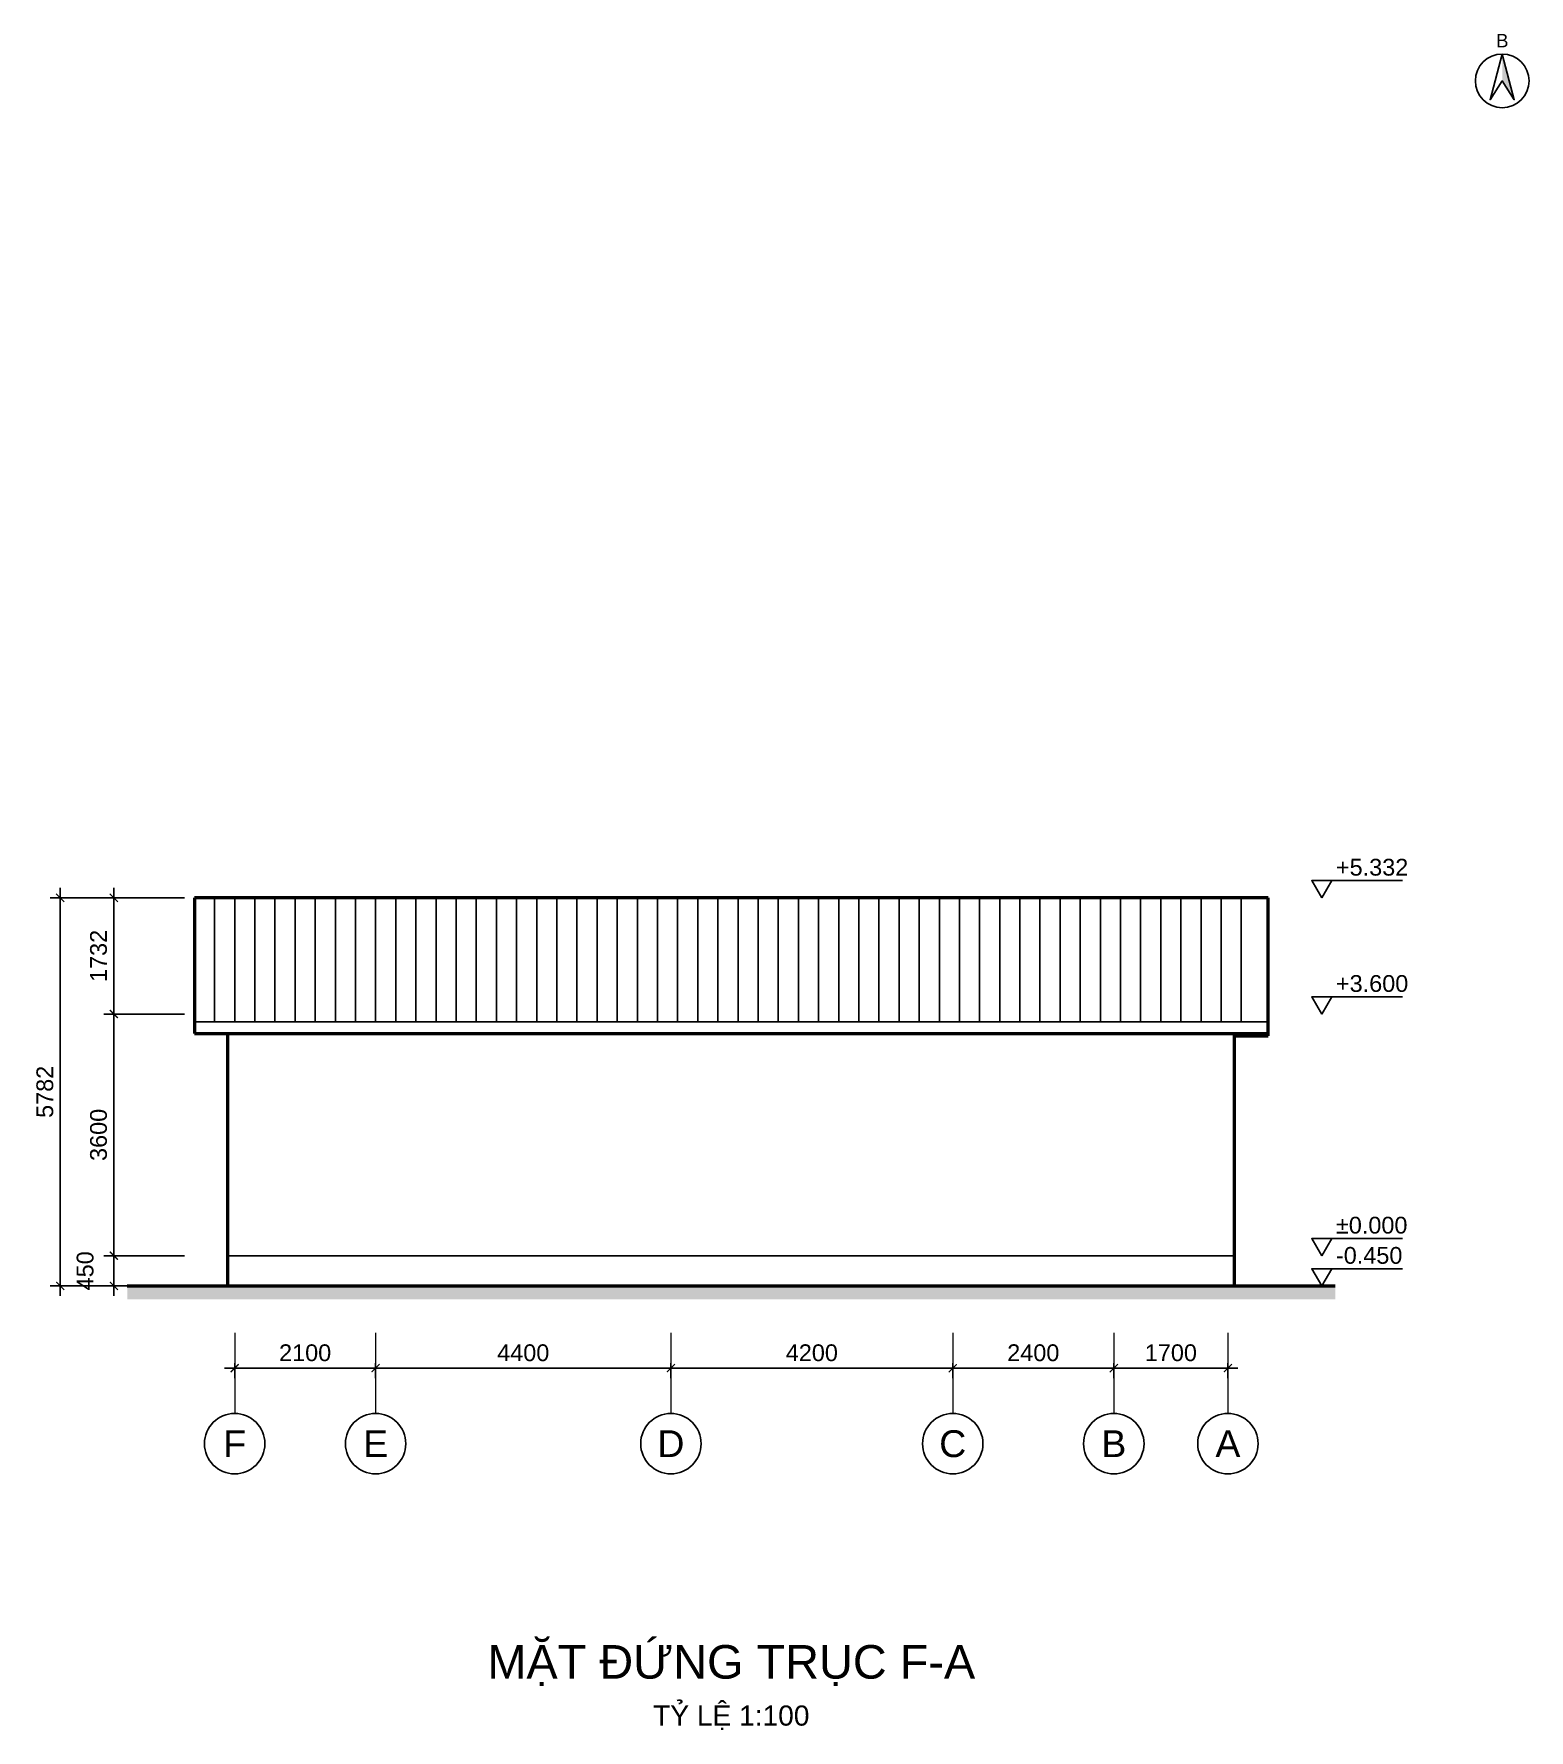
# Model space of a CAD drawing. Header units: millimetres. Extents: x -3500 to 198005, y -63125 to 18900.
# Drawn here: x 57008 to 79288, y -7066 to 18200 of the extents above; entities that cross this region are included whole.
import ezdxf
from ezdxf.enums import TextEntityAlignment as Align

# ---------------------------------------------------------------- set-up
doc = ezdxf.new("R2010")
doc.units = ezdxf.units.MM
doc.header["$LTSCALE"] = 40
doc.linetypes.add('CENTER', pattern=[50.8, 31.75, -6.35, 6.35, -6.35])
for name, color, linetype, lineweight in [('A-ANNO-DIMS', 1, 'Continuous', 18), ('A-ANNO-SYMB', 7, 'Continuous', 25), ('A-ANNO-TEXT', 7, 'Continuous', 18), ('A-ELEV', 7, 'Continuous', 25), ('A-ELEV-OTLN', 7, 'Continuous', 50), ('A-SECT-PATT', 8, 'Continuous', 9), ('S-GRID', 1, 'CENTER', 18), ('S-GRID-IDEN', 7, 'Continuous', 25)]:
    doc.layers.add(name, color=color, linetype=linetype, lineweight=lineweight)
doc.styles.add('MCP-ARIAL', font='arial.ttf')
doc.dimstyles.new('MCP-1-100', dxfattribs={"dimscale": 100, "dimtxt": 2.5, "dimasz": 1.2, "dimexe": 1.5, "dimexo": 1.5, "dimgap": 1, "dimtad": 1, "dimdec": 0, "dimdsep": 46, "dimtxsty": 'MCP-ARIAL', "dimblk": 'ARCHTICK', "dimblk1": 'ARCHTICK', "dimblk2": 'ARCHTICK', "dimcen": 0.09, "dimdle": 1.5, "dimclrd": 256, "dimclre": 256, "dimclrt": 256, "dimadec": 0, "dimazin": 0, "dimtfac": 1, "dimtdec": 4, "dimtmove": 2, "dimatfit": 3, "dimfxl": 1, "dimtolj": 1, "dimtzin": 0, "dimarcsym": 0})

# ---------------------------------------------------------------- blocks, each defined once
blk = doc.blocks.new('_ArchTick')
at = {"color": 0, "linetype": 'ByBlock', "const_width": 0.15}
blk.add_lwpolyline([(-0.5, -0.5), (0.5, 0.5)], dxfattribs=at)
blk = doc.blocks.new('*D48')
at = {"layer": 'A-ANNO-DIMS', "lineweight": -2, "transparency": 16777216}
for p, q in [((58200, -600), (58200, 150)), ((59250, 0), (58050, 0)), ((59250, -450), (58050, -450))]:
    blk.add_line(p, q, dxfattribs=at)
at = {"layer": 'Defpoints', "color": 0, "transparency": 16777216}
for p in [(59400, 0), (58200, 0), (59400, -450)]:
    blk.add_point(p, dxfattribs=at)
at = {"layer": 'A-ANNO-DIMS', "lineweight": -2, "transparency": 16777216, "xscale": 120, "yscale": 120, "zscale": 120}
for p, rotation in [((58200, 0), 90), ((58200, -450), 270)]:
    blk.add_blockref('_ArchTick', p, dxfattribs=dict(at, rotation=rotation))
at = {"layer": 'A-ANNO-DIMS', "transparency": 16777216, "insert": (57772, -225), "char_height": 250, "attachment_point": 5, "rotation": 90, "style": 'MCP-ARIAL'}
blk.add_mtext('\\A1;450', dxfattribs=at)
blk = doc.blocks.new('*D49')
at = {"layer": 'A-ANNO-DIMS', "lineweight": -2, "transparency": 16777216}
for p, q in [((59250, 3600), (58050, 3600)), ((58200, -150), (58200, 3750)), ((59250, 0), (58050, 0))]:
    blk.add_line(p, q, dxfattribs=at)
at = {"layer": 'Defpoints', "color": 0, "transparency": 16777216}
for p in [(58200, 3600), (59400, 3600), (59400, 0)]:
    blk.add_point(p, dxfattribs=at)
at = {"layer": 'A-ANNO-DIMS', "lineweight": -2, "transparency": 16777216, "xscale": 120, "yscale": 120, "zscale": 120}
for p, rotation in [((58200, 3600), 90), ((58200, 0), 270)]:
    blk.add_blockref('_ArchTick', p, dxfattribs=dict(at, rotation=rotation))
at = {"layer": 'A-ANNO-DIMS', "transparency": 16777216, "insert": (57972, 1800), "char_height": 250, "attachment_point": 5, "rotation": 90, "style": 'MCP-ARIAL'}
blk.add_mtext('\\A1;3600', dxfattribs=at)
blk = doc.blocks.new('*D50')
at = {"layer": 'A-ANNO-DIMS', "lineweight": -2, "transparency": 16777216}
for p, q in [((59250, 5332), (58050, 5332)), ((58200, 3450), (58200, 5482)), ((59250, 3600), (58050, 3600))]:
    blk.add_line(p, q, dxfattribs=at)
at = {"layer": 'Defpoints', "color": 0, "transparency": 16777216}
for p in [(58200, 5332), (59400, 5332), (59400, 3600)]:
    blk.add_point(p, dxfattribs=at)
at = {"layer": 'A-ANNO-DIMS', "lineweight": -2, "transparency": 16777216, "xscale": 120, "yscale": 120, "zscale": 120}
for p, rotation in [((58200, 5332), 90), ((58200, 3600), 270)]:
    blk.add_blockref('_ArchTick', p, dxfattribs=dict(at, rotation=rotation))
at = {"layer": 'A-ANNO-DIMS', "transparency": 16777216, "insert": (57972, 4466), "char_height": 250, "attachment_point": 5, "rotation": 90, "style": 'MCP-ARIAL'}
blk.add_mtext('\\A1;1732', dxfattribs=at)
blk = doc.blocks.new('*D51')
at = {"layer": 'A-ANNO-DIMS', "lineweight": -2, "transparency": 16777216}
for p, q in [((59250, 5332), (57250, 5332)), ((57400, -600), (57400, 5482)), ((59250, -450), (57250, -450))]:
    blk.add_line(p, q, dxfattribs=at)
at = {"layer": 'Defpoints', "color": 0, "transparency": 16777216}
for p in [(57400, 5332), (59400, 5332), (59400, -450)]:
    blk.add_point(p, dxfattribs=at)
at = {"layer": 'A-ANNO-DIMS', "lineweight": -2, "transparency": 16777216, "xscale": 120, "yscale": 120, "zscale": 120}
for p, rotation in [((57400, 5332), 90), ((57400, -450), 270)]:
    blk.add_blockref('_ArchTick', p, dxfattribs=dict(at, rotation=rotation))
at = {"layer": 'A-ANNO-DIMS', "transparency": 16777216, "insert": (57172, 2441), "char_height": 250, "attachment_point": 5, "rotation": 90, "style": 'MCP-ARIAL'}
blk.add_mtext('\\A1;5782', dxfattribs=at)
blk = doc.blocks.new('*D52')
at = {"layer": 'A-ANNO-DIMS', "lineweight": -2, "transparency": 16777216}
for p, q in [((59850, -1675), (62250, -1675)), ((60000, -1600), (60000, -1825)), ((62100, -1600), (62100, -1825))]:
    blk.add_line(p, q, dxfattribs=at)
at = {"layer": 'Defpoints', "color": 0, "transparency": 16777216}
for p in [(60000, -1450), (62100, -1450), (62100, -1675)]:
    blk.add_point(p, dxfattribs=at)
at = {"layer": 'A-ANNO-DIMS', "lineweight": -2, "transparency": 16777216, "xscale": 120, "yscale": 120, "zscale": 120, "rotation": 180}
blk.add_blockref('_ArchTick', (60000, -1675), dxfattribs=at)
at = {"layer": 'A-ANNO-DIMS', "lineweight": -2, "transparency": 16777216, "xscale": 120, "yscale": 120, "zscale": 120}
blk.add_blockref('_ArchTick', (62100, -1675), dxfattribs=at)
at = {"layer": 'A-ANNO-DIMS', "transparency": 16777216, "insert": (61050, -1447), "char_height": 250, "attachment_point": 5, "style": 'MCP-ARIAL'}
blk.add_mtext('\\A1;2100', dxfattribs=at)
blk = doc.blocks.new('*D53')
at = {"layer": 'A-ANNO-DIMS', "lineweight": -2, "transparency": 16777216}
for p, q in [((61950, -1675), (66650, -1675)), ((62100, -1600), (62100, -1825)), ((66500, -1600), (66500, -1825))]:
    blk.add_line(p, q, dxfattribs=at)
at = {"layer": 'Defpoints', "color": 0, "transparency": 16777216}
for p in [(62100, -1450), (66500, -1450), (66500, -1675)]:
    blk.add_point(p, dxfattribs=at)
at = {"layer": 'A-ANNO-DIMS', "lineweight": -2, "transparency": 16777216, "xscale": 120, "yscale": 120, "zscale": 120, "rotation": 180}
blk.add_blockref('_ArchTick', (62100, -1675), dxfattribs=at)
at = {"layer": 'A-ANNO-DIMS', "lineweight": -2, "transparency": 16777216, "xscale": 120, "yscale": 120, "zscale": 120}
blk.add_blockref('_ArchTick', (66500, -1675), dxfattribs=at)
at = {"layer": 'A-ANNO-DIMS', "transparency": 16777216, "insert": (64300, -1447), "char_height": 250, "attachment_point": 5, "style": 'MCP-ARIAL'}
blk.add_mtext('\\A1;4400', dxfattribs=at)
blk = doc.blocks.new('*D54')
at = {"layer": 'A-ANNO-DIMS', "lineweight": -2, "transparency": 16777216}
for p, q in [((66350, -1675), (70850, -1675)), ((66500, -1600), (66500, -1825)), ((70700, -1600), (70700, -1825))]:
    blk.add_line(p, q, dxfattribs=at)
at = {"layer": 'Defpoints', "color": 0, "transparency": 16777216}
for p in [(66500, -1450), (70700, -1450), (70700, -1675)]:
    blk.add_point(p, dxfattribs=at)
at = {"layer": 'A-ANNO-DIMS', "lineweight": -2, "transparency": 16777216, "xscale": 120, "yscale": 120, "zscale": 120, "rotation": 180}
blk.add_blockref('_ArchTick', (66500, -1675), dxfattribs=at)
at = {"layer": 'A-ANNO-DIMS', "lineweight": -2, "transparency": 16777216, "xscale": 120, "yscale": 120, "zscale": 120}
blk.add_blockref('_ArchTick', (70700, -1675), dxfattribs=at)
at = {"layer": 'A-ANNO-DIMS', "transparency": 16777216, "insert": (68600, -1447), "char_height": 250, "attachment_point": 5, "style": 'MCP-ARIAL'}
blk.add_mtext('\\A1;4200', dxfattribs=at)
blk = doc.blocks.new('*D55')
at = {"layer": 'A-ANNO-DIMS', "lineweight": -2, "transparency": 16777216}
for p, q in [((70550, -1675), (73250, -1675)), ((70700, -1600), (70700, -1825)), ((73100, -1600), (73100, -1825))]:
    blk.add_line(p, q, dxfattribs=at)
at = {"layer": 'Defpoints', "color": 0, "transparency": 16777216}
for p in [(70700, -1450), (73100, -1450), (73100, -1675)]:
    blk.add_point(p, dxfattribs=at)
at = {"layer": 'A-ANNO-DIMS', "lineweight": -2, "transparency": 16777216, "xscale": 120, "yscale": 120, "zscale": 120, "rotation": 180}
blk.add_blockref('_ArchTick', (70700, -1675), dxfattribs=at)
at = {"layer": 'A-ANNO-DIMS', "lineweight": -2, "transparency": 16777216, "xscale": 120, "yscale": 120, "zscale": 120}
blk.add_blockref('_ArchTick', (73100, -1675), dxfattribs=at)
at = {"layer": 'A-ANNO-DIMS', "transparency": 16777216, "insert": (71900, -1447), "char_height": 250, "attachment_point": 5, "style": 'MCP-ARIAL'}
blk.add_mtext('\\A1;2400', dxfattribs=at)
blk = doc.blocks.new('*D56')
at = {"layer": 'A-ANNO-DIMS', "lineweight": -2, "transparency": 16777216}
for p, q in [((72950, -1675), (74950, -1675)), ((73100, -1600), (73100, -1825)), ((74800, -1600), (74800, -1825))]:
    blk.add_line(p, q, dxfattribs=at)
at = {"layer": 'Defpoints', "color": 0, "transparency": 16777216}
for p in [(73100, -1450), (74800, -1450), (74800, -1675)]:
    blk.add_point(p, dxfattribs=at)
at = {"layer": 'A-ANNO-DIMS', "lineweight": -2, "transparency": 16777216, "xscale": 120, "yscale": 120, "zscale": 120, "rotation": 180}
blk.add_blockref('_ArchTick', (73100, -1675), dxfattribs=at)
at = {"layer": 'A-ANNO-DIMS', "lineweight": -2, "transparency": 16777216, "xscale": 120, "yscale": 120, "zscale": 120}
blk.add_blockref('_ArchTick', (74800, -1675), dxfattribs=at)
at = {"layer": 'A-ANNO-DIMS', "transparency": 16777216, "insert": (73950, -1447), "char_height": 250, "attachment_point": 5, "style": 'MCP-ARIAL'}
blk.add_mtext('\\A1;1700', dxfattribs=at)

msp = doc.modelspace()

# ---------------------------------------------------------------- hatches: boundary and pattern name
at = {"layer": 'A-ANNO-SYMB'}
msp.add_hatch(color=256, dxfattribs=at).paths.add_polyline_path([(78887.933, 17900), (78887.933, 17500), (79067.933, 17220)], flags=16)
at = {"layer": 'A-SECT-PATT'}
h = msp.add_hatch(dxfattribs=at)
h.set_pattern_fill('EARTH', color=256, scale=15, style=0)
h.paths.add_polyline_path([(58400, -450), (76400, -450), (76400, -650), (58400, -650)], flags=16)

# ---------------------------------------------------------------- linework, layer by layer
at = {"layer": 'A-ANNO-SYMB'}
for p, q in [((76050, 5587), (77400, 5587)), ((76050, 3855), (77400, 3855)), ((76050, 255), (77400, 255)), ((76050, -195), (77400, -195))]:
    msp.add_line(p, q, dxfattribs=at)
for points in [[(78887.933, 17900), (78707.933, 17220), (78887.933, 17500), (79067.933, 17220)], [(76200, 5332), (76050, 5587), (76350, 5587)], [(76200, 3600), (76050, 3855), (76350, 3855)], [(76200, 0), (76050, 255), (76350, 255)], [(76200, -450), (76050, -195), (76350, -195)]]:
    msp.add_lwpolyline(points, close=True, dxfattribs=at)
msp.add_circle((78887.933, 17500), 400, dxfattribs=at)
at = {"layer": 'A-ELEV'}
for p, q in [((59700, 3484.53), (59700, 5332.051)), ((60000, 3484.53), (60000, 5332.051)), ((60300, 3484.53), (60300, 5332.051)), ((60600, 3484.53), (60600, 5332.051)), ((60900, 3484.53), (60900, 5332.051)), ((61200, 3484.53), (61200, 5332.051)), ((61500, 3484.53), (61500, 5332.051)), ((61800, 3484.53), (61800, 5332.051)), ((62100, 3484.53), (62100, 5332.051)), ((62400, 3484.53), (62400, 5332.051)), ((62700, 3484.53), (62700, 5332.051)), ((63000, 3484.53), (63000, 5332.051)), ((63300, 3484.53), (63300, 5332.051)), ((63600, 3484.53), (63600, 5332.051)), ((63900, 3484.53), (63900, 5332.051)), ((64200, 3484.53), (64200, 5332.051)), ((64500, 3484.53), (64500, 5332.051)), ((64800, 3484.53), (64800, 5332.051)), ((65100, 3484.53), (65100, 5332.051)), ((65400, 3484.53), (65400, 5332.051)), ((65700, 3484.53), (65700, 5332.051)), ((66000, 3484.53), (66000, 5332.051)), ((66300, 3484.53), (66300, 5332.051)), ((66600, 3484.53), (66600, 5332.051)), ((66900, 3484.53), (66900, 5332.051)), ((67200, 3484.53), (67200, 5332.051)), ((67500, 3484.53), (67500, 5332.051)), ((67800, 3484.53), (67800, 5332.051)), ((68100, 3484.53), (68100, 5332.051)), ((68400, 3484.53), (68400, 5332.051)), ((68700, 3484.53), (68700, 5332.051)), ((69000, 3484.53), (69000, 5332.051)), ((69300, 3484.53), (69300, 5332.051)), ((69600, 3484.53), (69600, 5332.051)), ((69900, 3484.53), (69900, 5332.051)), ((70200, 3484.53), (70200, 5332.051)), ((70500, 3484.53), (70500, 5332.051)), ((70800, 3484.53), (70800, 5332.051)), ((71100, 3484.53), (71100, 5332.051)), ((71400, 3484.53), (71400, 5332.051)), ((71700, 3484.53), (71700, 5332.051)), ((72000, 3484.53), (72000, 5332.051)), ((72300, 3484.53), (72300, 5332.051)), ((72600, 3484.53), (72600, 5332.051)), ((72900, 3484.53), (72900, 5332.051)), ((73200, 3484.53), (73200, 5332.051)), ((73500, 3484.53), (73500, 5332.051)), ((73800, 3484.53), (73800, 5332.051)), ((74100, 3484.53), (74100, 5332.051)), ((74400, 3484.53), (74400, 5332.051)), ((74700, 3484.53), (74700, 5332.051)), ((75000, 3484.53), (75000, 5332.051)), ((59400, 3484.53), (75400, 3484.53)), ((59900, 0), (74900, 0))]:
    msp.add_line(p, q, dxfattribs=at)
at = {"layer": 'A-ELEV-OTLN'}
for p, q in [((75400, 5332.051), (59400, 5332.051)), ((59400, 5332.051), (59400, 3311.325)), ((75400, 3311.325), (75400, 5332.051)), ((75400, 3276.795), (75400, 4344.893)), ((59400, 3311.325), (75400, 3311.325)), ((59900, -450), (59900, 3311.825)), ((74900, -450), (74900, 3311.825)), ((74899.5, 3276.795), (75400, 3276.795)), ((58400, -450), (76400, -450))]:
    msp.add_line(p, q, dxfattribs=at)
at = {"layer": 'S-GRID'}
for p, q in [((60000, -1150), (60000, -2350)), ((62100, -1150), (62100, -2350)), ((66500, -1150), (66500, -2350)), ((70700, -1150), (70700, -2350)), ((73100, -1150), (73100, -2350)), ((74800, -1150), (74800, -2350))]:
    msp.add_line(p, q, dxfattribs=at)
at = {"layer": 'S-GRID-IDEN'}
for centre in [(60000, -2800), (62100, -2800), (66500, -2800), (70700, -2800), (73100, -2800), (74800, -2800)]:
    msp.add_circle(centre, 450, dxfattribs=at)

# ---------------------------------------------------------------- texts
at = {"layer": 'A-ANNO-SYMB', "style": 'MCP-ARIAL'}
msp.add_text('B', height=200, dxfattribs=at).set_placement((78887.933, 18100), align=Align.MIDDLE_CENTER)
for s, p in [('+5.332', (76410, 5662)), ('+3.600', (76410, 3930)), ('±0.000', (76410, 330)), ('-0.450', (76410, -120))]:
    msp.add_text(s, height=250, dxfattribs=at).set_placement(p)
at = {"layer": 'A-ANNO-TEXT', "style": 'MCP-ARIAL'}
for s, height, p in [('MẶT ĐỨNG TRỤC F-A', 500, (67400, -6300)), ('TỶ LỆ 1:100', 300, (67400, -7000))]:
    msp.add_text(s, height=height, dxfattribs=at).set_placement(p, align=Align.CENTER)
at = {"layer": 'S-GRID-IDEN', "style": 'MCP-ARIAL'}
for s, p in [('F', (60000, -2800)), ('E', (62100, -2800)), ('D', (66500, -2800)), ('C', (70700, -2800)), ('B', (73100, -2800)), ('A', (74800, -2800))]:
    msp.add_text(s, height=400, dxfattribs=at).set_placement(p, align=Align.MIDDLE_CENTER)

# ---------------------------------------------------------------- dimensions: what is measured, and where the dimension line sits
at = {"layer": 'A-ANNO-DIMS'}
for base, p1, p2, picture, middle in [((57400, 5332), (59400, -450), (59400, 5332), '*D51', (57172.357, 2441)), ((58200, 5332), (59400, 3600), (59400, 5332), '*D50', (57972.271, 4466)), ((58200, 3600), (59400, 0), (59400, 3600), '*D49', (57972.271, 1800)), ((58200, 0), (59400, -450), (59400, 0), '*D48', (57772.357, -225))]:
    dim = msp.add_linear_dim(base=base, p1=p1, p2=p2, angle=90, dimstyle='MCP-1-100', dxfattribs=at)
    dim.commit()
    dim.dimension.update_dxf_attribs({"geometry": picture, "text_midpoint": middle})
for base, p1, p2, picture, middle in [((62100, -1675), (60000, -1450), (62100, -1450), '*D52', (61050, -1447.357)), ((66500, -1675), (62100, -1450), (66500, -1450), '*D53', (64300, -1447.357)), ((70700, -1675), (66500, -1450), (70700, -1450), '*D54', (68600, -1447.357)), ((73100, -1675), (70700, -1450), (73100, -1450), '*D55', (71900, -1447.357)), ((74800, -1675), (73100, -1450), (74800, -1450), '*D56', (73950, -1447.357))]:
    dim = msp.add_linear_dim(base=base, p1=p1, p2=p2, dimstyle='MCP-1-100', dxfattribs=at)
    dim.commit()
    dim.dimension.update_dxf_attribs({"geometry": picture, "text_midpoint": middle})

doc.saveas('drawing.dxf')
